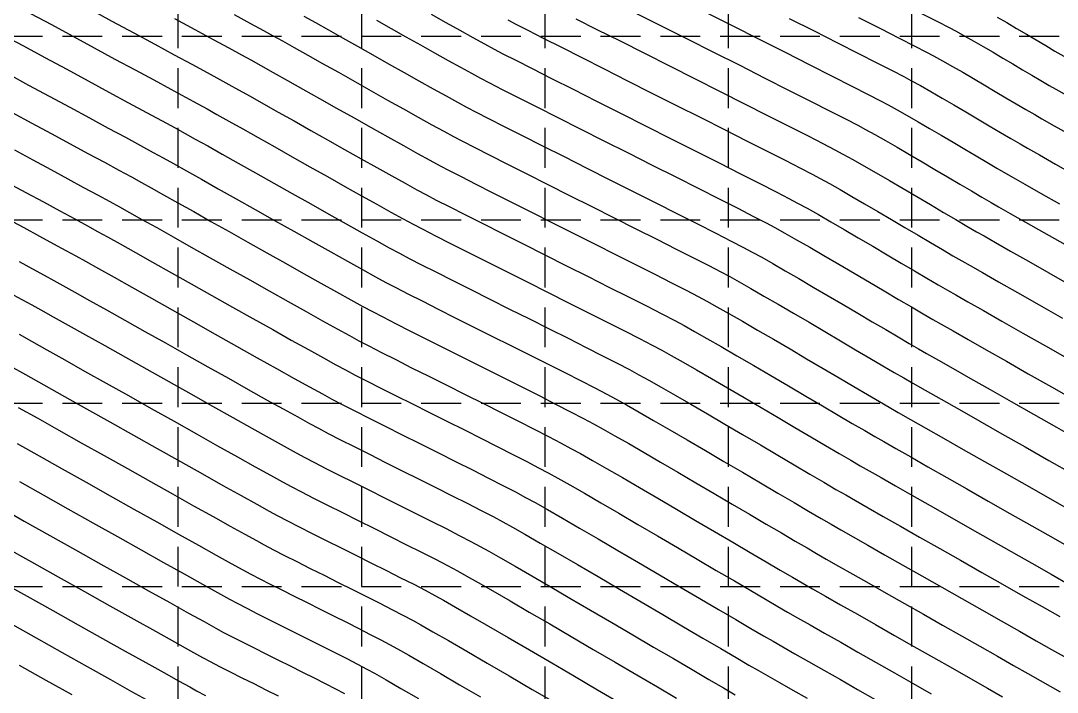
# Model space of a CAD drawing. Header units: feet. Extents: x 2414608 to 4831854, y 6980761 to 13962729.
# Drawn here: x 2415097.7 to 2415292.7, y 6981225.5 to 6981351.8 of the extents above; entities that cross this region are included whole.
import ezdxf

# ---------------------------------------------------------------- set-up
doc = ezdxf.new("R2010")
doc.units = ezdxf.units.FT
doc.header["$LTSCALE"] = 40
doc.header["$MEASUREMENT"] = 0
doc.linetypes.add('HIDDEN', pattern=[0.375, 0.25, -0.125])
for name, color, linetype in [('E-CNTR-1', 11, 'CONTINUOUS'), ('E-CNTR-5', 13, 'CONTINUOUS'), ('GRID', 254, 'HIDDEN')]:
    doc.layers.add(name, color=color, linetype=linetype)

msp = doc.modelspace()

# ---------------------------------------------------------------- linework, layer by layer
at = {"layer": 'E-CNTR-1', "color": 43, "flags": 128}
for points, elevation in [([(2415099.5, 6981353.14), (2415103.44, 6981351.02), (2415107.46, 6981348.85), (2415111.47, 6981346.68), (2415115.41, 6981344.55), (2415119.18, 6981342.52), (2415122.7, 6981340.61), (2415125.9, 6981338.88), (2415128.69, 6981337.37), (2415130.99, 6981336.12), (2415132.72, 6981335.17), (2415134.57, 6981334.15), (2415136.84, 6981332.88), (2415139.47, 6981331.41), (2415142.37, 6981329.77), (2415145.49, 6981328.02), (2415148.74, 6981326.18), (2415152.07, 6981324.3), (2415155.4, 6981322.43), (2415158.66, 6981320.6), (2415161.78, 6981318.85), (2415164.69, 6981317.23), (2415167.32, 6981315.77), (2415169.61, 6981314.52), (2415171.47, 6981313.51), (2415173.3, 6981312.56), (2415175.68, 6981311.33), (2415178.54, 6981309.88), (2415181.78, 6981308.24), (2415185.31, 6981306.47), (2415189.07, 6981304.58), (2415192.94, 6981302.64), (2415196.86, 6981300.67), (2415200.74, 6981298.73), (2415204.48, 6981296.85), (2415208.01, 6981295.07), (2415211.23, 6981293.43), (2415214.07, 6981291.98), (2415216.43, 6981290.75), (2415218.24, 6981289.79), (2415220.05, 6981288.79), (2415222.27, 6981287.53), (2415224.81, 6981286.08), (2415227.62, 6981284.45), (2415230.62, 6981282.7), (2415233.75, 6981280.87), (2415236.95, 6981279), (2415240.15, 6981277.12), (2415243.28, 6981275.28), (2415246.27, 6981273.52), (2415249.07, 6981271.87), (2415251.6, 6981270.39), (2415253.79, 6981269.11), (2415255.59, 6981268.07), (2415257.28, 6981267.1), (2415259.51, 6981265.83), (2415262.22, 6981264.29), (2415265.31, 6981262.53), (2415268.73, 6981260.59), (2415272.39, 6981258.51), (2415276.2, 6981256.34), (2415280.1, 6981254.13), (2415284.01, 6981251.92), (2415287.84, 6981249.74), (2415291.53, 6981247.65), (2415294.98, 6981245.69)], 915.84), ([(2415110.63, 6981353.96), (2415114.83, 6981351.69), (2415118.95, 6981349.47), (2415122.89, 6981347.34), (2415126.56, 6981345.36), (2415129.88, 6981343.56), (2415132.76, 6981342), (2415135.1, 6981340.72), (2415136.83, 6981339.78), (2415138.63, 6981338.78), (2415140.83, 6981337.56), (2415143.35, 6981336.14), (2415146.13, 6981334.57), (2415149.11, 6981332.9), (2415152.22, 6981331.14), (2415155.4, 6981329.35), (2415158.58, 6981327.56), (2415161.69, 6981325.81), (2415164.68, 6981324.14), (2415167.47, 6981322.59), (2415170, 6981321.19), (2415172.2, 6981319.98), (2415174.01, 6981319), (2415175.84, 6981318.04), (2415178.27, 6981316.79), (2415181.21, 6981315.3), (2415184.58, 6981313.6), (2415188.27, 6981311.74), (2415192.19, 6981309.77), (2415196.25, 6981307.73), (2415200.36, 6981305.67), (2415204.42, 6981303.64), (2415208.33, 6981301.67), (2415212.01, 6981299.81), (2415215.36, 6981298.11), (2415218.29, 6981296.61), (2415220.7, 6981295.36), (2415222.5, 6981294.41), (2415224.42, 6981293.34), (2415226.76, 6981292.01), (2415229.45, 6981290.47), (2415232.4, 6981288.76), (2415235.55, 6981286.93), (2415238.8, 6981285.02), (2415242.1, 6981283.09), (2415245.35, 6981281.17), (2415248.48, 6981279.33), (2415251.43, 6981277.6), (2415254.1, 6981276.03), (2415256.43, 6981274.67), (2415258.33, 6981273.57), (2415260.01, 6981272.61), (2415262.29, 6981271.31), (2415265.08, 6981269.72), (2415268.29, 6981267.89), (2415271.85, 6981265.87), (2415275.67, 6981263.7), (2415279.67, 6981261.43), (2415283.75, 6981259.11), (2415287.84, 6981256.79), (2415291.85, 6981254.52), (2415295.7, 6981252.33)], 917.76), ([(2415174.88, 6981352.99), (2415177.65, 6981351.44), (2415180.28, 6981349.96), (2415182.72, 6981348.61), (2415184.89, 6981347.42), (2415186.73, 6981346.42), (2415188.39, 6981345.55), (2415190.82, 6981344.31), (2415193.9, 6981342.74), (2415197.53, 6981340.91), (2415201.6, 6981338.86), (2415205.99, 6981336.64), (2415210.6, 6981334.32), (2415215.32, 6981331.95), (2415220.04, 6981329.57), (2415224.65, 6981327.25), (2415229.04, 6981325.04), (2415233.09, 6981322.98), (2415236.71, 6981321.15), (2415239.77, 6981319.58), (2415242.18, 6981318.34), (2415243.82, 6981317.47), (2415245.61, 6981316.48), (2415247.71, 6981315.29), (2415250.06, 6981313.94), (2415252.58, 6981312.47), (2415255.23, 6981310.92), (2415257.94, 6981309.33), (2415260.65, 6981307.74), (2415263.29, 6981306.18), (2415265.81, 6981304.7), (2415268.14, 6981303.33), (2415270.22, 6981302.11), (2415272, 6981301.08), (2415273.54, 6981300.2), (2415275.82, 6981298.9), (2415278.75, 6981297.23), (2415282.22, 6981295.26), (2415286.15, 6981293.02), (2415290.43, 6981290.6), (2415294.95, 6981288.02)], 927.36), ([(2415213.4, 6981353.2), (2415218.15, 6981350.81), (2415223.05, 6981348.34), (2415228.01, 6981345.84), (2415232.92, 6981343.37), (2415237.66, 6981340.98), (2415242.12, 6981338.72), (2415246.21, 6981336.65), (2415249.81, 6981334.82), (2415252.82, 6981333.28), (2415255.12, 6981332.09), (2415256.61, 6981331.31), (2415258.36, 6981330.34), (2415260.36, 6981329.21), (2415262.53, 6981327.95), (2415264.84, 6981326.61), (2415267.23, 6981325.21), (2415269.64, 6981323.79), (2415272.02, 6981322.38), (2415274.32, 6981321.02), (2415276.49, 6981319.75), (2415278.47, 6981318.59), (2415280.2, 6981317.59), (2415281.6, 6981316.78), (2415283.8, 6981315.53), (2415286.68, 6981313.9), (2415290.15, 6981311.92), (2415294.11, 6981309.67)], 933.12), ([(2415226.37, 6981353.43), (2415231.5, 6981350.85), (2415236.57, 6981348.29), (2415241.47, 6981345.82), (2415246.08, 6981343.49), (2415250.29, 6981341.35), (2415253.99, 6981339.47), (2415257.06, 6981337.9), (2415259.39, 6981336.7), (2415260.87, 6981335.92), (2415262.55, 6981334.99), (2415264.43, 6981333.93), (2415266.46, 6981332.75), (2415268.61, 6981331.51), (2415270.82, 6981330.21), (2415273.05, 6981328.9), (2415275.25, 6981327.59), (2415277.39, 6981326.33), (2415279.41, 6981325.14), (2415281.27, 6981324.05), (2415282.94, 6981323.09), (2415284.33, 6981322.29), (2415286.55, 6981321.03), (2415289.49, 6981319.35), (2415293.06, 6981317.32)], 935.04), ([(2415126.61, 6981352.16), (2415130.43, 6981350.1), (2415133.87, 6981348.24), (2415136.83, 6981346.63), (2415139.22, 6981345.33), (2415140.94, 6981344.39), (2415142.85, 6981343.33), (2415145.17, 6981342.04), (2415147.83, 6981340.54), (2415150.75, 6981338.9), (2415153.87, 6981337.14), (2415157.1, 6981335.32), (2415160.37, 6981333.48), (2415163.6, 6981331.66), (2415166.72, 6981329.91), (2415169.65, 6981328.28), (2415172.31, 6981326.8), (2415174.64, 6981325.52), (2415176.56, 6981324.48), (2415178.24, 6981323.6), (2415180.51, 6981322.43), (2415183.28, 6981321.02), (2415186.47, 6981319.41), (2415189.99, 6981317.64), (2415193.76, 6981315.74), (2415197.69, 6981313.77), (2415201.71, 6981311.75), (2415205.73, 6981309.74), (2415209.66, 6981307.76), (2415213.42, 6981305.87), (2415216.93, 6981304.09), (2415220.1, 6981302.48), (2415222.85, 6981301.07), (2415225.1, 6981299.9), (2415226.76, 6981299.02), (2415228.63, 6981297.98), (2415230.89, 6981296.71), (2415233.46, 6981295.23), (2415236.28, 6981293.59), (2415239.28, 6981291.84), (2415242.38, 6981290.03), (2415245.51, 6981288.19), (2415248.61, 6981286.37), (2415251.6, 6981284.61), (2415254.41, 6981282.95), (2415256.97, 6981281.45), (2415259.21, 6981280.14), (2415261.06, 6981279.07), (2415262.74, 6981278.11), (2415265.06, 6981276.79), (2415267.93, 6981275.15), (2415271.27, 6981273.26), (2415274.97, 6981271.15), (2415278.96, 6981268.89), (2415283.13, 6981266.52), (2415287.4, 6981264.1), (2415291.68, 6981261.67), (2415295.87, 6981259.29)], 919.68), ([(2415150.96, 6981352.61), (2415153.11, 6981351.41), (2415155.54, 6981350.05), (2415158.19, 6981348.55), (2415161.01, 6981346.96), (2415163.92, 6981345.32), (2415166.86, 6981343.66), (2415169.78, 6981342.02), (2415172.59, 6981340.44), (2415175.25, 6981338.96), (2415177.69, 6981337.61), (2415179.84, 6981336.42), (2415181.64, 6981335.45), (2415183.32, 6981334.58), (2415185.67, 6981333.37), (2415188.59, 6981331.88), (2415192, 6981330.16), (2415195.8, 6981328.25), (2415199.88, 6981326.19), (2415204.15, 6981324.04), (2415208.52, 6981321.85), (2415212.88, 6981319.65), (2415217.15, 6981317.51), (2415221.22, 6981315.45), (2415225.01, 6981313.54), (2415228.4, 6981311.82), (2415231.31, 6981310.33), (2415233.64, 6981309.12), (2415235.29, 6981308.24), (2415237.05, 6981307.27), (2415239.13, 6981306.09), (2415241.48, 6981304.74), (2415244.04, 6981303.26), (2415246.74, 6981301.68), (2415249.53, 6981300.05), (2415252.35, 6981298.39), (2415255.14, 6981296.75), (2415257.84, 6981295.16), (2415260.39, 6981293.66), (2415262.72, 6981292.29), (2415264.79, 6981291.08), (2415266.53, 6981290.08), (2415268.08, 6981289.19), (2415270.29, 6981287.93), (2415273.07, 6981286.35), (2415276.34, 6981284.49), (2415280, 6981282.41), (2415283.98, 6981280.15), (2415288.18, 6981277.76), (2415292.51, 6981275.3), (2415296.89, 6981272.82)], 923.52), ([(2415164.58, 6981351.88), (2415167.33, 6981350.32), (2415170.11, 6981348.75), (2415172.87, 6981347.2), (2415175.53, 6981345.71), (2415178.06, 6981344.3), (2415180.38, 6981343.01), (2415182.44, 6981341.88), (2415184.19, 6981340.94), (2415185.86, 6981340.07), (2415188.24, 6981338.84), (2415191.25, 6981337.31), (2415194.77, 6981335.53), (2415198.7, 6981333.55), (2415202.93, 6981331.42), (2415207.38, 6981329.18), (2415211.92, 6981326.9), (2415216.46, 6981324.61), (2415220.9, 6981322.38), (2415225.13, 6981320.24), (2415229.05, 6981318.26), (2415232.55, 6981316.48), (2415235.54, 6981314.95), (2415237.91, 6981313.73), (2415239.55, 6981312.86), (2415241.41, 6981311.83), (2415243.61, 6981310.58), (2415246.08, 6981309.16), (2415248.75, 6981307.61), (2415251.56, 6981305.96), (2415254.44, 6981304.28), (2415257.32, 6981302.58), (2415260.12, 6981300.93), (2415262.79, 6981299.36), (2415265.24, 6981297.92), (2415267.43, 6981296.64), (2415269.27, 6981295.58), (2415270.81, 6981294.69), (2415273.05, 6981293.41), (2415275.91, 6981291.79), (2415279.28, 6981289.87), (2415283.08, 6981287.71), (2415287.2, 6981285.37), (2415291.57, 6981282.89), (2415296.07, 6981280.34)], 925.44), ([(2415189.28, 6981351.91), (2415190.81, 6981351.11), (2415193.06, 6981349.95), (2415195.95, 6981348.48), (2415199.37, 6981346.75), (2415203.22, 6981344.81), (2415207.41, 6981342.69), (2415211.84, 6981340.46), (2415216.42, 6981338.16), (2415221.04, 6981335.83), (2415225.61, 6981333.53), (2415230.04, 6981331.3), (2415234.22, 6981329.18), (2415238.06, 6981327.24), (2415241.46, 6981325.51), (2415244.33, 6981324.04), (2415246.57, 6981322.88), (2415248.08, 6981322.08), (2415249.81, 6981321.12), (2415251.81, 6981319.99), (2415254.03, 6981318.72), (2415256.41, 6981317.33), (2415258.9, 6981315.88), (2415261.44, 6981314.39), (2415263.98, 6981312.89), (2415266.46, 6981311.43), (2415268.83, 6981310.03), (2415271.04, 6981308.73), (2415273.02, 6981307.57), (2415274.73, 6981306.58), (2415276.26, 6981305.71), (2415278.58, 6981304.39), (2415281.58, 6981302.68), (2415285.16, 6981300.64), (2415289.22, 6981298.34), (2415293.65, 6981295.82)], 929.28), ([(2415242.22, 6981352.2), (2415246.9, 6981349.84), (2415251.29, 6981347.62), (2415255.27, 6981345.6), (2415258.74, 6981343.83), (2415261.61, 6981342.37), (2415263.78, 6981341.25), (2415265.13, 6981340.53), (2415266.91, 6981339.55), (2415268.87, 6981338.44), (2415270.98, 6981337.22), (2415273.18, 6981335.93), (2415275.43, 6981334.61), (2415277.67, 6981333.28), (2415279.87, 6981331.99), (2415281.97, 6981330.75), (2415283.92, 6981329.61), (2415285.67, 6981328.59), (2415287.05, 6981327.8), (2415289.3, 6981326.52), (2415292.31, 6981324.81), (2415295.97, 6981322.73)], 936.96), ([(2415255.28, 6981352.37), (2415259.37, 6981350.29), (2415262.94, 6981348.48), (2415265.86, 6981346.98), (2415268.05, 6981345.85), (2415269.4, 6981345.14), (2415271.08, 6981344.21), (2415272.92, 6981343.17), (2415274.86, 6981342.05), (2415276.87, 6981340.87), (2415278.93, 6981339.67), (2415280.98, 6981338.45), (2415282.99, 6981337.26), (2415284.92, 6981336.12), (2415286.74, 6981335.06), (2415288.4, 6981334.09), (2415289.77, 6981333.31), (2415292.05, 6981332.01), (2415295.12, 6981330.27)], 938.88), ([(2415281.35, 6981352.45), (2415283.16, 6981351.4), (2415285, 6981350.32), (2415286.85, 6981349.23), (2415288.68, 6981348.14), (2415290.48, 6981347.08), (2415292.22, 6981346.06), (2415293.87, 6981345.1)], 942.72), ([(2415094.28, 6981349.13), (2415098.19, 6981347.02), (2415102.24, 6981344.83), (2415106.33, 6981342.62), (2415110.37, 6981340.44), (2415114.28, 6981338.33), (2415117.96, 6981336.34), (2415121.33, 6981334.52), (2415124.28, 6981332.92), (2415126.74, 6981331.59), (2415128.6, 6981330.57), (2415130.5, 6981329.51), (2415132.85, 6981328.2), (2415135.58, 6981326.67), (2415138.61, 6981324.97), (2415141.86, 6981323.14), (2415145.26, 6981321.22), (2415148.74, 6981319.26), (2415152.22, 6981317.3), (2415155.63, 6981315.39), (2415158.89, 6981313.56), (2415161.92, 6981311.87), (2415164.65, 6981310.36), (2415167.01, 6981309.06), (2415168.93, 6981308.03), (2415170.76, 6981307.07), (2415173.09, 6981305.87), (2415175.86, 6981304.46), (2415178.97, 6981302.89), (2415182.36, 6981301.19), (2415185.94, 6981299.39), (2415189.63, 6981297.54), (2415193.37, 6981295.67), (2415197.06, 6981293.82), (2415200.63, 6981292.03), (2415204.01, 6981290.32), (2415207.11, 6981288.75), (2415209.85, 6981287.34), (2415212.17, 6981286.14), (2415213.97, 6981285.18), (2415215.84, 6981284.15), (2415218.13, 6981282.85), (2415220.77, 6981281.33), (2415223.7, 6981279.64), (2415226.83, 6981277.82), (2415230.11, 6981275.9), (2415233.45, 6981273.94), (2415236.8, 6981271.98), (2415240.07, 6981270.05), (2415243.19, 6981268.21), (2415246.11, 6981266.5), (2415248.74, 6981264.96), (2415251.01, 6981263.63), (2415252.86, 6981262.57), (2415254.68, 6981261.52), (2415257.06, 6981260.16), (2415259.92, 6981258.53), (2415263.18, 6981256.68), (2415266.75, 6981254.65), (2415270.54, 6981252.5), (2415274.47, 6981250.28), (2415278.44, 6981248.02), (2415282.38, 6981245.79), (2415286.2, 6981243.62), (2415289.8, 6981241.58), (2415293.12, 6981239.7)], 913.92), ([(2415096.1, 6981334.49), (2415099.78, 6981332.5), (2415103.43, 6981330.53), (2415106.97, 6981328.62), (2415110.32, 6981326.81), (2415113.41, 6981325.14), (2415116.16, 6981323.65), (2415118.51, 6981322.37), (2415120.37, 6981321.35), (2415122.22, 6981320.33), (2415124.53, 6981319.04), (2415127.22, 6981317.53), (2415130.22, 6981315.85), (2415133.46, 6981314.02), (2415136.88, 6981312.1), (2415140.4, 6981310.11), (2415143.96, 6981308.11), (2415147.47, 6981306.14), (2415150.88, 6981304.22), (2415154.11, 6981302.42), (2415157.09, 6981300.76), (2415159.75, 6981299.28), (2415162.03, 6981298.04), (2415163.84, 6981297.06), (2415165.77, 6981296.04), (2415168.19, 6981294.8), (2415171, 6981293.38), (2415174.14, 6981291.8), (2415177.51, 6981290.1), (2415181.04, 6981288.34), (2415184.66, 6981286.53), (2415188.27, 6981284.72), (2415191.8, 6981282.95), (2415195.17, 6981281.26), (2415198.3, 6981279.67), (2415201.11, 6981278.23), (2415203.52, 6981276.98), (2415205.44, 6981275.96), (2415207.23, 6981274.97), (2415209.45, 6981273.71), (2415212.04, 6981272.23), (2415214.92, 6981270.56), (2415218.03, 6981268.75), (2415221.31, 6981266.84), (2415224.69, 6981264.86), (2415228.11, 6981262.86), (2415231.49, 6981260.87), (2415234.77, 6981258.94), (2415237.89, 6981257.11), (2415240.78, 6981255.42), (2415243.37, 6981253.9), (2415245.59, 6981252.6), (2415247.39, 6981251.56), (2415249.21, 6981250.52), (2415251.5, 6981249.21), (2415254.19, 6981247.68), (2415257.21, 6981245.97), (2415260.47, 6981244.11), (2415263.92, 6981242.15), (2415267.48, 6981240.13), (2415271.08, 6981238.09), (2415274.65, 6981236.07), (2415278.11, 6981234.11), (2415281.39, 6981232.25), (2415284.42, 6981230.53), (2415287.14, 6981228.99), (2415289.45, 6981227.67), (2415291.31, 6981226.62), (2415293.2, 6981225.53)], 910.08), ([(2415096.49, 6981327.45), (2415099.96, 6981325.57), (2415103.34, 6981323.75), (2415106.54, 6981322.03), (2415109.5, 6981320.42), (2415112.15, 6981318.99), (2415114.43, 6981317.75), (2415116.26, 6981316.74), (2415118.12, 6981315.71), (2415120.48, 6981314.4), (2415123.25, 6981312.84), (2415126.38, 6981311.09), (2415129.76, 6981309.18), (2415133.34, 6981307.17), (2415137.03, 6981305.1), (2415140.75, 6981303), (2415144.43, 6981300.93), (2415147.99, 6981298.94), (2415151.35, 6981297.06), (2415154.44, 6981295.33), (2415157.18, 6981293.82), (2415159.49, 6981292.55), (2415161.29, 6981291.57), (2415163.18, 6981290.59), (2415165.51, 6981289.39), (2415168.21, 6981288.02), (2415171.21, 6981286.51), (2415174.43, 6981284.89), (2415177.81, 6981283.2), (2415181.25, 6981281.48), (2415184.7, 6981279.76), (2415188.07, 6981278.07), (2415191.29, 6981276.45), (2415194.28, 6981274.93), (2415196.98, 6981273.55), (2415199.31, 6981272.34), (2415201.18, 6981271.34), (2415202.96, 6981270.36), (2415205.22, 6981269.08), (2415207.87, 6981267.56), (2415210.85, 6981265.83), (2415214.1, 6981263.95), (2415217.52, 6981261.95), (2415221.06, 6981259.88), (2415224.63, 6981257.79), (2415228.17, 6981255.71), (2415231.61, 6981253.69), (2415234.86, 6981251.78), (2415237.87, 6981250.01), (2415240.55, 6981248.44), (2415242.84, 6981247.11), (2415244.66, 6981246.06), (2415246.6, 6981244.95), (2415249.04, 6981243.56), (2415251.88, 6981241.94), (2415255.05, 6981240.14), (2415258.46, 6981238.2), (2415262.04, 6981236.17), (2415265.7, 6981234.09), (2415269.36, 6981232.02), (2415272.93, 6981229.99), (2415276.35, 6981228.05), (2415279.52, 6981226.25), (2415282.37, 6981224.64)], 908.16), ([(2415095.13, 6981321.35), (2415098.62, 6981319.47), (2415101.95, 6981317.67), (2415105.05, 6981316), (2415107.83, 6981314.49), (2415110.22, 6981313.19), (2415112.15, 6981312.14), (2415114, 6981311.11), (2415116.39, 6981309.77), (2415119.25, 6981308.17), (2415122.49, 6981306.36), (2415126.01, 6981304.37), (2415129.75, 6981302.27), (2415133.61, 6981300.1), (2415137.5, 6981297.91), (2415141.35, 6981295.75), (2415145.07, 6981293.66), (2415148.58, 6981291.7), (2415151.78, 6981289.92), (2415154.6, 6981288.35), (2415156.95, 6981287.06), (2415158.75, 6981286.09), (2415160.58, 6981285.13), (2415162.82, 6981283.98), (2415165.41, 6981282.66), (2415168.28, 6981281.22), (2415171.36, 6981279.68), (2415174.57, 6981278.07), (2415177.85, 6981276.43), (2415181.13, 6981274.79), (2415184.34, 6981273.18), (2415187.41, 6981271.64), (2415190.27, 6981270.19), (2415192.86, 6981268.87), (2415195.09, 6981267.7), (2415196.92, 6981266.73), (2415198.69, 6981265.75), (2415200.98, 6981264.45), (2415203.72, 6981262.88), (2415206.81, 6981261.09), (2415210.19, 6981259.12), (2415213.77, 6981257.03), (2415217.47, 6981254.87), (2415221.22, 6981252.68), (2415224.93, 6981250.5), (2415228.52, 6981248.39), (2415231.91, 6981246.4), (2415235.03, 6981244.58), (2415237.79, 6981242.96), (2415240.11, 6981241.6), (2415241.92, 6981240.56), (2415243.81, 6981239.48), (2415246.16, 6981238.14), (2415248.88, 6981236.59), (2415251.91, 6981234.87), (2415255.16, 6981233.02), (2415258.57, 6981231.08), (2415262.05, 6981229.11), (2415265.53, 6981227.13), (2415268.94, 6981225.2)], 906.24), ([(2415095.09, 6981314.55), (2415098.26, 6981312.84), (2415101.21, 6981311.24), (2415103.87, 6981309.8), (2415106.17, 6981308.55), (2415108.03, 6981307.53), (2415109.87, 6981306.51), (2415112.31, 6981305.15), (2415115.25, 6981303.5), (2415118.6, 6981301.62), (2415122.27, 6981299.56), (2415126.16, 6981297.37), (2415130.19, 6981295.11), (2415134.26, 6981292.82), (2415138.28, 6981290.56), (2415142.16, 6981288.39), (2415145.8, 6981286.35), (2415149.12, 6981284.5), (2415152.02, 6981282.89), (2415154.42, 6981281.57), (2415156.21, 6981280.6), (2415158.13, 6981279.59), (2415160.5, 6981278.38), (2415163.23, 6981277), (2415166.23, 6981275.49), (2415169.44, 6981273.88), (2415172.76, 6981272.22), (2415176.12, 6981270.54), (2415179.45, 6981268.88), (2415182.65, 6981267.27), (2415185.65, 6981265.76), (2415188.37, 6981264.37), (2415190.73, 6981263.14), (2415192.65, 6981262.12), (2415194.42, 6981261.14), (2415196.75, 6981259.81), (2415199.57, 6981258.2), (2415202.77, 6981256.34), (2415206.29, 6981254.3), (2415210.02, 6981252.12), (2415213.89, 6981249.86), (2415217.81, 6981247.57), (2415221.68, 6981245.3), (2415225.42, 6981243.1), (2415228.96, 6981241.03), (2415232.18, 6981239.14), (2415235.02, 6981237.48), (2415237.39, 6981236.1), (2415239.19, 6981235.06), (2415241.02, 6981234.01), (2415243.27, 6981232.72), (2415245.88, 6981231.24), (2415248.76, 6981229.6), (2415251.86, 6981227.84), (2415255.1, 6981226), (2415258.41, 6981224.12)], 904.32), ([(2415095.59, 6981300.61), (2415097.91, 6981299.35), (2415099.8, 6981298.32), (2415101.49, 6981297.38), (2415103.79, 6981296.1), (2415106.62, 6981294.51), (2415109.88, 6981292.68), (2415113.5, 6981290.65), (2415117.37, 6981288.48), (2415121.42, 6981286.2), (2415125.56, 6981283.88), (2415129.69, 6981281.56), (2415133.73, 6981279.29), (2415137.59, 6981277.13), (2415141.18, 6981275.12), (2415144.42, 6981273.32), (2415147.22, 6981271.77), (2415149.48, 6981270.52), (2415151.12, 6981269.63), (2415152.93, 6981268.69), (2415155.1, 6981267.57), (2415157.58, 6981266.32), (2415160.28, 6981264.96), (2415163.16, 6981263.52), (2415166.13, 6981262.04), (2415169.14, 6981260.53), (2415172.11, 6981259.05), (2415174.98, 6981257.61), (2415177.69, 6981256.24), (2415180.16, 6981254.98), (2415182.33, 6981253.85), (2415184.13, 6981252.89), (2415185.74, 6981251.99), (2415187.95, 6981250.74), (2415190.66, 6981249.18), (2415193.79, 6981247.37), (2415197.26, 6981245.36), (2415200.99, 6981243.19), (2415204.88, 6981240.92), (2415208.86, 6981238.59), (2415212.84, 6981236.26), (2415216.73, 6981233.98), (2415220.47, 6981231.79), (2415223.95, 6981229.75), (2415227.1, 6981227.9), (2415229.84, 6981226.31), (2415232.07, 6981225.01)], 900.48), ([(2415097.36, 6981292.78), (2415099.7, 6981291.48), (2415102.59, 6981289.86), (2415105.96, 6981287.97), (2415109.7, 6981285.87), (2415113.72, 6981283.61), (2415117.93, 6981281.25), (2415122.22, 6981278.83), (2415126.52, 6981276.42), (2415130.72, 6981274.07), (2415134.72, 6981271.82), (2415138.44, 6981269.75), (2415141.78, 6981267.88), (2415144.65, 6981266.3), (2415146.94, 6981265.03), (2415148.57, 6981264.15), (2415150.48, 6981263.15), (2415152.77, 6981261.98), (2415155.37, 6981260.67), (2415158.2, 6981259.25), (2415161.18, 6981257.76), (2415164.23, 6981256.24), (2415167.29, 6981254.71), (2415170.26, 6981253.22), (2415173.09, 6981251.8), (2415175.68, 6981250.48), (2415177.96, 6981249.29), (2415179.86, 6981248.28), (2415181.47, 6981247.39), (2415183.71, 6981246.11), (2415186.49, 6981244.52), (2415189.72, 6981242.65), (2415193.31, 6981240.56), (2415197.18, 6981238.31), (2415201.22, 6981235.95), (2415205.36, 6981233.53), (2415209.5, 6981231.11), (2415213.55, 6981228.74), (2415217.43, 6981226.47), (2415221.03, 6981224.35)], 898.56), ([(2415095.6, 6981286.86), (2415098.57, 6981285.2), (2415102.03, 6981283.26), (2415105.9, 6981281.09), (2415110.06, 6981278.75), (2415114.43, 6981276.3), (2415118.89, 6981273.79), (2415123.35, 6981271.29), (2415127.71, 6981268.85), (2415131.86, 6981266.52), (2415135.71, 6981264.37), (2415139.15, 6981262.45), (2415142.08, 6981260.82), (2415144.41, 6981259.54), (2415146.03, 6981258.66), (2415147.87, 6981257.7), (2415150.05, 6981256.59), (2415152.5, 6981255.34), (2415155.16, 6981254.01), (2415157.96, 6981252.61), (2415160.83, 6981251.19), (2415163.69, 6981249.76), (2415166.49, 6981248.36), (2415169.14, 6981247.02), (2415171.6, 6981245.77), (2415173.77, 6981244.64), (2415175.6, 6981243.67), (2415177.2, 6981242.78), (2415179.46, 6981241.49), (2415182.31, 6981239.85), (2415185.64, 6981237.92), (2415189.36, 6981235.77), (2415193.36, 6981233.43), (2415197.56, 6981230.98), (2415201.86, 6981228.47), (2415206.16, 6981225.95), (2415210.37, 6981223.49)], 896.64), ([(2415097.22, 6981279.04), (2415100.88, 6981276.99), (2415104.86, 6981274.76), (2415109.05, 6981272.4), (2415113.37, 6981269.97), (2415117.74, 6981267.52), (2415122.06, 6981265.1), (2415126.25, 6981262.76), (2415130.2, 6981260.54), (2415133.85, 6981258.51), (2415137.09, 6981256.7), (2415139.83, 6981255.18), (2415142, 6981253.99), (2415143.49, 6981253.18), (2415145.25, 6981252.25), (2415147.32, 6981251.19), (2415149.64, 6981250.03), (2415152.13, 6981248.77), (2415154.75, 6981247.47), (2415157.42, 6981246.14), (2415160.1, 6981244.8), (2415162.71, 6981243.5), (2415165.2, 6981242.24), (2415167.51, 6981241.06), (2415169.58, 6981239.99), (2415171.34, 6981239.05), (2415172.92, 6981238.17), (2415175.22, 6981236.86), (2415178.14, 6981235.19), (2415181.56, 6981233.2), (2415185.4, 6981230.97), (2415189.55, 6981228.55), (2415193.91, 6981226.01), (2415198.37, 6981223.41)], 894.72), ([(2415097.43, 6981265.09), (2415101.92, 6981262.58), (2415106.55, 6981259.98), (2415111.23, 6981257.35), (2415115.86, 6981254.76), (2415120.34, 6981252.25), (2415124.56, 6981249.89), (2415128.43, 6981247.72), (2415131.85, 6981245.82), (2415134.72, 6981244.23), (2415136.94, 6981243), (2415138.4, 6981242.21), (2415140.18, 6981241.28), (2415142.22, 6981240.23), (2415144.47, 6981239.1), (2415146.87, 6981237.9), (2415149.36, 6981236.66), (2415151.87, 6981235.41), (2415154.36, 6981234.17), (2415156.75, 6981232.97), (2415159, 6981231.83), (2415161.04, 6981230.77), (2415162.81, 6981229.83), (2415164.25, 6981229.03), (2415166.41, 6981227.8), (2415169.19, 6981226.19), (2415172.5, 6981224.28)], 890.88), ([(2415093.72, 6981260.26), (2415098.35, 6981257.66), (2415103.14, 6981254.98), (2415107.98, 6981252.27), (2415112.76, 6981249.58), (2415117.38, 6981247), (2415121.74, 6981244.56), (2415125.73, 6981242.33), (2415129.24, 6981240.37), (2415132.17, 6981238.75), (2415134.41, 6981237.51), (2415135.85, 6981236.73), (2415137.55, 6981235.84), (2415139.47, 6981234.86), (2415141.56, 6981233.8), (2415143.77, 6981232.7), (2415146.06, 6981231.56), (2415148.36, 6981230.42), (2415150.65, 6981229.28), (2415152.86, 6981228.17), (2415154.94, 6981227.11), (2415156.86, 6981226.12), (2415158.55, 6981225.22)], 888.96), ([(2415094.78, 6981252.75), (2415099.73, 6981249.98), (2415104.72, 6981247.18), (2415109.66, 6981244.41), (2415114.43, 6981241.74), (2415118.93, 6981239.23), (2415123.03, 6981236.94), (2415126.63, 6981234.93), (2415129.62, 6981233.27), (2415131.88, 6981232.02), (2415133.31, 6981231.24), (2415135.09, 6981230.31), (2415137.09, 6981229.29), (2415139.24, 6981228.21), (2415141.5, 6981227.09), (2415143.81, 6981225.94), (2415146.11, 6981224.79)], 887.04), ([(2415094.03, 6981246.26), (2415098.89, 6981243.54), (2415103.75, 6981240.82), (2415108.5, 6981238.15), (2415113.06, 6981235.6), (2415117.33, 6981233.22), (2415121.2, 6981231.05), (2415124.57, 6981229.17), (2415127.36, 6981227.63), (2415129.46, 6981226.47), (2415130.77, 6981225.76), (2415132.45, 6981224.87)], 885.12), ([(2415097.38, 6981230.57), (2415102.43, 6981227.74), (2415107.27, 6981225.03)], 881.28)]:
    msp.add_lwpolyline(points, dxfattribs=dict(at, elevation=elevation))
at = {"layer": 'E-CNTR-5', "color": 7, "flags": 128}
for points, elevation in [([(2415267.13, 6981353.12), (2415270.12, 6981351.6), (2415272.33, 6981350.46), (2415273.66, 6981349.76), (2415275.26, 6981348.88), (2415276.96, 6981347.91), (2415278.74, 6981346.88), (2415280.57, 6981345.81), (2415282.42, 6981344.72), (2415284.28, 6981343.62), (2415286.11, 6981342.54), (2415287.88, 6981341.5), (2415289.56, 6981340.51), (2415291.14, 6981339.59), (2415292.4, 6981338.87), (2415294.51, 6981337.67)], 940.8), ([(2415137.85, 6981352.91), (2415140.9, 6981351.26), (2415143.34, 6981349.93), (2415145.06, 6981348.99), (2415146.91, 6981347.97), (2415149.14, 6981346.72), (2415151.68, 6981345.29), (2415154.47, 6981343.72), (2415157.44, 6981342.05), (2415160.51, 6981340.32), (2415163.61, 6981338.57), (2415166.69, 6981336.84), (2415169.65, 6981335.18), (2415172.45, 6981333.62), (2415175, 6981332.2), (2415177.24, 6981330.97), (2415179.1, 6981329.97), (2415180.78, 6981329.09), (2415183.09, 6981327.9), (2415185.94, 6981326.45), (2415189.24, 6981324.79), (2415192.89, 6981322.94), (2415196.82, 6981320.97), (2415200.92, 6981318.91), (2415205.11, 6981316.8), (2415209.3, 6981314.7), (2415213.4, 6981312.63), (2415217.32, 6981310.66), (2415220.97, 6981308.82), (2415224.25, 6981307.15), (2415227.08, 6981305.7), (2415229.37, 6981304.51), (2415231.03, 6981303.63), (2415232.84, 6981302.63), (2415235.01, 6981301.4), (2415237.47, 6981299.98), (2415240.16, 6981298.43), (2415243.01, 6981296.76), (2415245.96, 6981295.04), (2415248.93, 6981293.29), (2415251.88, 6981291.56), (2415254.72, 6981289.88), (2415257.4, 6981288.31), (2415259.85, 6981286.87), (2415262, 6981285.61), (2415263.8, 6981284.57), (2415265.47, 6981283.62), (2415267.83, 6981282.27), (2415270.79, 6981280.58), (2415274.24, 6981278.62), (2415278.1, 6981276.43), (2415282.25, 6981274.08), (2415286.6, 6981271.61), (2415291.05, 6981269.08), (2415295.51, 6981266.55)], 921.6), ([(2415202.1, 6981352.14), (2415206.07, 6981350.13), (2415210.41, 6981347.95), (2415214.99, 6981345.64), (2415219.73, 6981343.25), (2415224.53, 6981340.84), (2415229.26, 6981338.45), (2415233.85, 6981336.14), (2415238.17, 6981333.95), (2415242.14, 6981331.94), (2415245.64, 6981330.16), (2415248.57, 6981328.66), (2415250.84, 6981327.49), (2415252.34, 6981326.69), (2415254.17, 6981325.68), (2415256.28, 6981324.49), (2415258.6, 6981323.15), (2415261.07, 6981321.71), (2415263.64, 6981320.21), (2415266.23, 6981318.68), (2415268.79, 6981317.17), (2415271.26, 6981315.71), (2415273.57, 6981314.36), (2415275.66, 6981313.13), (2415277.47, 6981312.08), (2415278.88, 6981311.28), (2415281.04, 6981310.04), (2415283.86, 6981308.44), (2415287.24, 6981306.52), (2415291.08, 6981304.33), (2415295.31, 6981301.93)], 931.2), ([(2415095.32, 6981341.74), (2415099.17, 6981339.66), (2415103.06, 6981337.56), (2415106.9, 6981335.49), (2415110.62, 6981333.48), (2415114.14, 6981331.58), (2415117.37, 6981329.83), (2415120.22, 6981328.29), (2415122.62, 6981326.98), (2415124.49, 6981325.96), (2415126.44, 6981324.88), (2415128.87, 6981323.52), (2415131.69, 6981321.94), (2415134.84, 6981320.16), (2415138.23, 6981318.26), (2415141.78, 6981316.26), (2415145.41, 6981314.21), (2415149.05, 6981312.17), (2415152.6, 6981310.17), (2415155.99, 6981308.27), (2415159.15, 6981306.51), (2415161.98, 6981304.94), (2415164.42, 6981303.6), (2415166.38, 6981302.54), (2415168.21, 6981301.58), (2415170.5, 6981300.41), (2415173.18, 6981299.05), (2415176.17, 6981297.54), (2415179.4, 6981295.91), (2415182.81, 6981294.2), (2415186.32, 6981292.45), (2415189.87, 6981290.67), (2415193.38, 6981288.91), (2415196.78, 6981287.21), (2415200, 6981285.58), (2415202.98, 6981284.07), (2415205.64, 6981282.71), (2415207.9, 6981281.53), (2415209.71, 6981280.57), (2415211.62, 6981279.51), (2415213.99, 6981278.17), (2415216.73, 6981276.59), (2415219.78, 6981274.83), (2415223.04, 6981272.93), (2415226.46, 6981270.93), (2415229.95, 6981268.88), (2415233.44, 6981266.83), (2415236.86, 6981264.83), (2415240.12, 6981262.91), (2415243.15, 6981261.13), (2415245.88, 6981259.53), (2415248.23, 6981258.16), (2415250.13, 6981257.06), (2415251.94, 6981256.02), (2415254.28, 6981254.69), (2415257.04, 6981253.11), (2415260.17, 6981251.34), (2415263.58, 6981249.4), (2415267.19, 6981247.35), (2415270.93, 6981245.23), (2415274.71, 6981243.09), (2415278.45, 6981240.96), (2415282.09, 6981238.9), (2415285.54, 6981236.95), (2415288.71, 6981235.14), (2415291.55, 6981233.53), (2415293.96, 6981232.17)], 912), ([(2415097.37, 6981306.49), (2415099.91, 6981305.11), (2415102.11, 6981303.91), (2415103.92, 6981302.92), (2415105.62, 6981301.98), (2415107.88, 6981300.72), (2415110.64, 6981299.17), (2415113.81, 6981297.4), (2415117.29, 6981295.44), (2415121.03, 6981293.34), (2415124.92, 6981291.15), (2415128.89, 6981288.92), (2415132.86, 6981286.69), (2415136.74, 6981284.51), (2415140.46, 6981282.43), (2415143.92, 6981280.49), (2415147.06, 6981278.75), (2415149.78, 6981277.24), (2415152.01, 6981276.01), (2415153.66, 6981275.12), (2415155.53, 6981274.14), (2415157.8, 6981272.97), (2415160.4, 6981271.66), (2415163.26, 6981270.22), (2415166.3, 6981268.7), (2415169.45, 6981267.13), (2415172.63, 6981265.54), (2415175.78, 6981263.97), (2415178.82, 6981262.44), (2415181.67, 6981261), (2415184.26, 6981259.67), (2415186.53, 6981258.5), (2415188.39, 6981257.5), (2415190.15, 6981256.53), (2415192.52, 6981255.18), (2415195.41, 6981253.52), (2415198.73, 6981251.6), (2415202.38, 6981249.47), (2415206.28, 6981247.21), (2415210.31, 6981244.85), (2415214.39, 6981242.46), (2415218.43, 6981240.09), (2415222.34, 6981237.8), (2415226, 6981235.65), (2415229.34, 6981233.7), (2415232.26, 6981231.99), (2415234.66, 6981230.59), (2415236.46, 6981229.55), (2415238.23, 6981228.54), (2415240.39, 6981227.3), (2415242.88, 6981225.89), (2415245.62, 6981224.33)], 902.4), ([(2415097.04, 6981272.23), (2415101.15, 6981269.92), (2415105.49, 6981267.49), (2415109.96, 6981264.98), (2415114.49, 6981262.44), (2415118.96, 6981259.93), (2415123.29, 6981257.5), (2415127.38, 6981255.21), (2415131.14, 6981253.12), (2415134.47, 6981251.26), (2415137.28, 6981249.7), (2415139.46, 6981248.5), (2415140.94, 6981247.7), (2415142.64, 6981246.81), (2415144.6, 6981245.8), (2415146.77, 6981244.71), (2415149.1, 6981243.54), (2415151.53, 6981242.33), (2415154.02, 6981241.09), (2415156.51, 6981239.85), (2415158.94, 6981238.63), (2415161.27, 6981237.46), (2415163.43, 6981236.36), (2415165.39, 6981235.34), (2415167.07, 6981234.44), (2415168.53, 6981233.63), (2415170.66, 6981232.42), (2415173.39, 6981230.85), (2415176.61, 6981228.99), (2415180.24, 6981226.88), (2415184.19, 6981224.58)], 892.8), ([(2415095.56, 6981238.5), (2415100.56, 6981235.69), (2415105.47, 6981232.94), (2415110.16, 6981230.32), (2415114.55, 6981227.86), (2415118.52, 6981225.64), (2415121.98, 6981223.72)], 883.2)]:
    msp.add_lwpolyline(points, dxfattribs=dict(at, elevation=elevation))
at = {"layer": 'GRID', "color": 8, "linetype": 'HIDDEN', "ltscale": 0.75}
for p, q in [((2415127.26, 6982107.84), (2415127.26, 6980900.19)), ((2415161.76, 6982107.84), (2415161.76, 6980900.19)), ((2415196.26, 6982107.84), (2415196.26, 6980900.19)), ((2415230.76, 6982107.84), (2415230.76, 6980900.19)), ((2415265.26, 6982107.84), (2415265.26, 6980900.19)), ((2414644.26, 6981348.84), (2416783.26, 6981348.84)), ((2414644.26, 6981314.34), (2416783.26, 6981314.34)), ((2414644.26, 6981279.84), (2416783.26, 6981279.84)), ((2414644.26, 6981245.34), (2416783.26, 6981245.34))]:
    msp.add_line(p, q, dxfattribs=at)

doc.saveas('drawing.dxf')
